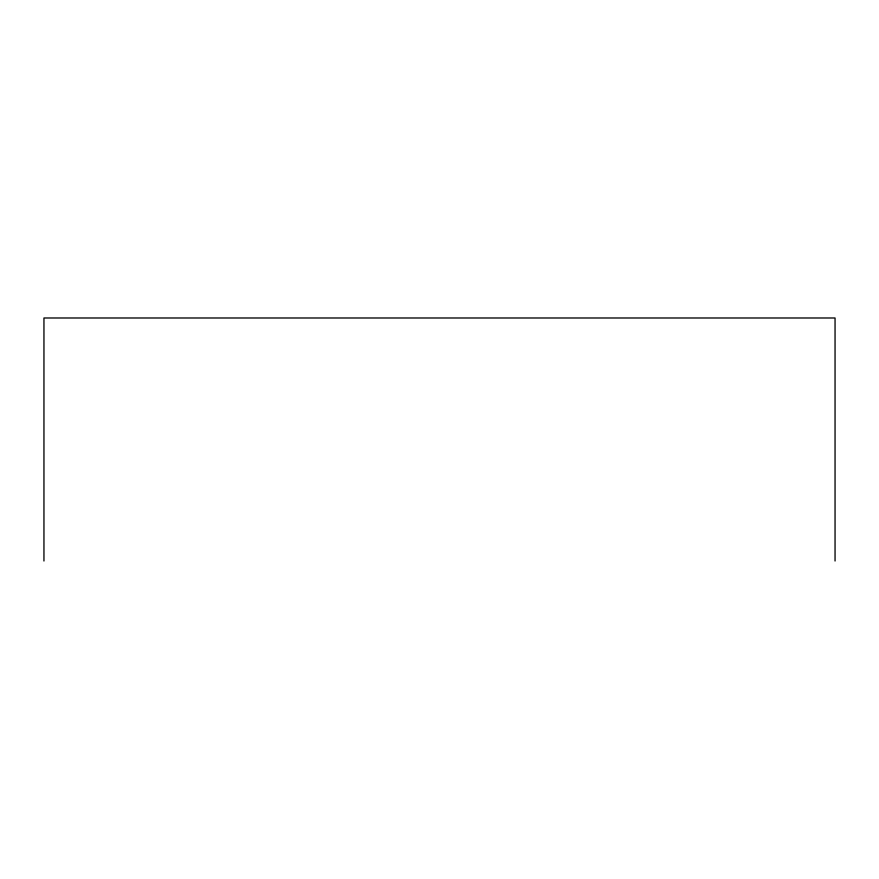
<?xml version="1.0" encoding="UTF-8"?>
<svg xmlns="http://www.w3.org/2000/svg" width="879" height="879" viewBox="0 0 879 879"><rect width="100%" height="100%" fill="white"/><g stroke="black" fill="none" stroke-linecap="round" stroke-linejoin="round"><path stroke-width="1.32" d="M835.05 561.011L835.05 317.989L43.95 317.989L43.95 561.011"/></g></svg>
